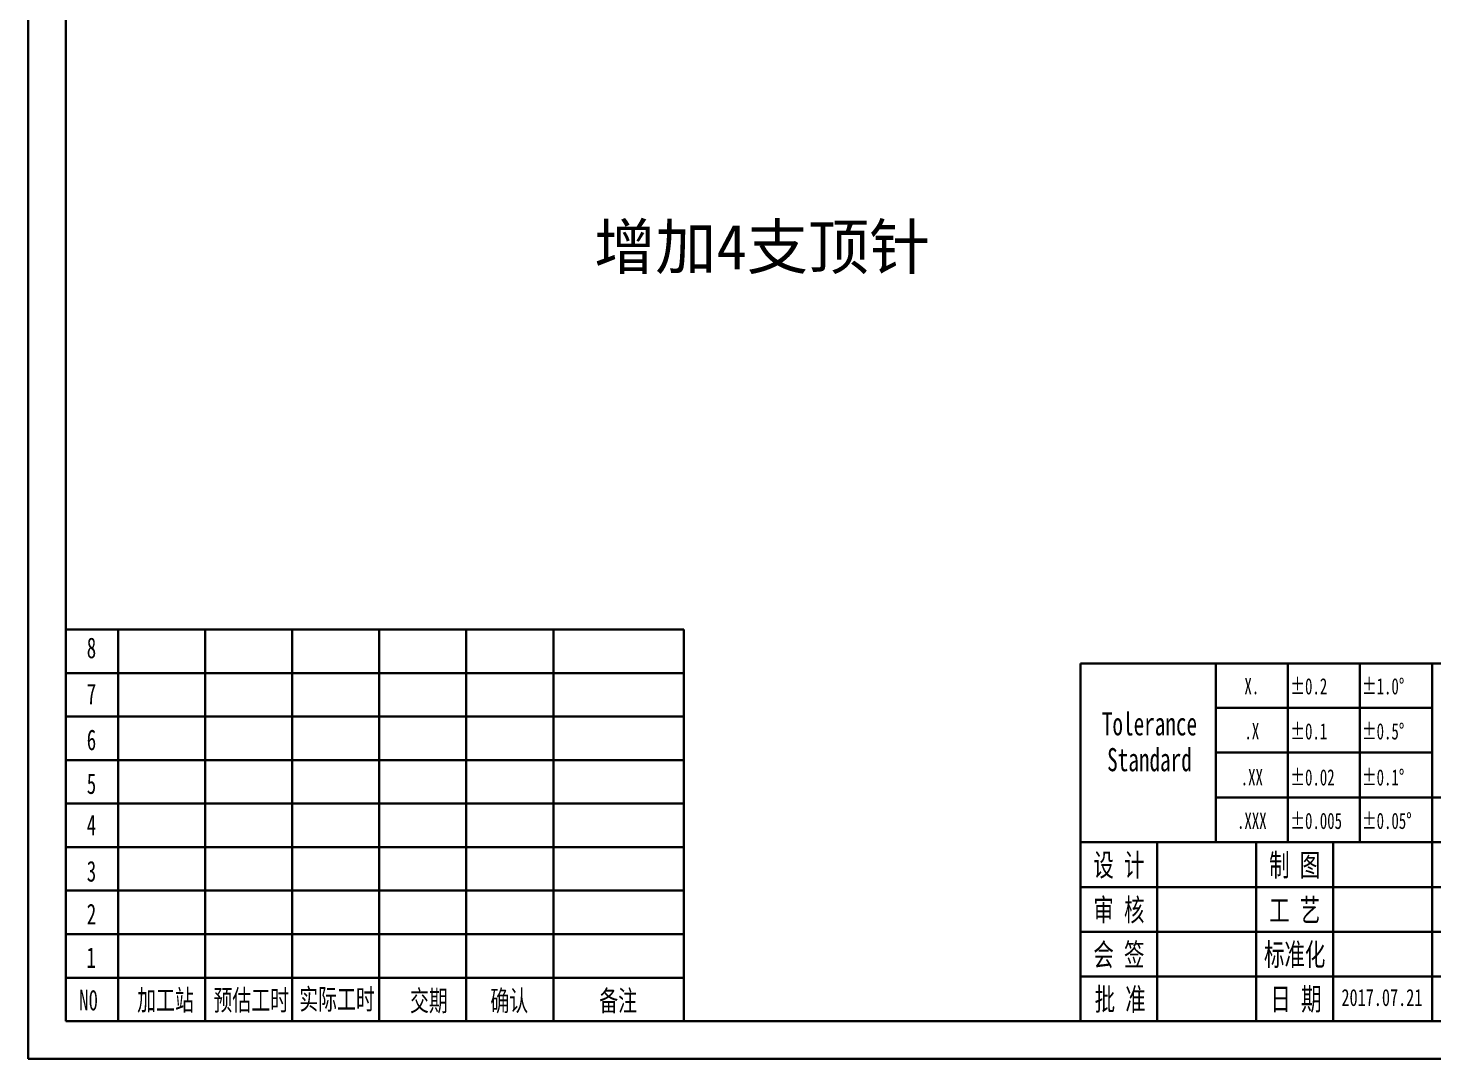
# Model space of a CAD drawing. Header units: millimetres. Extents: x -7602 to -5759, y 1469 to 2216.
# Drawn here: x -7601.7 to -7131.5, y 1469.3 to 1814.5 of the extents above; entities that cross this region are included whole.
import ezdxf
from ezdxf.enums import TextEntityAlignment as Align

# ---------------------------------------------------------------- set-up
doc = ezdxf.new("R2010")
doc.units = ezdxf.units.MM
doc.layers.add('图框', color=181, linetype='Continuous', lineweight=30)
doc.styles.add('CAD2008', font='SimSun.ttf', dxfattribs={"width": 0.7})
doc.styles.add('hz', font='NSimSun.ttf', dxfattribs={"width": 0.67})

msp = doc.modelspace()

# ---------------------------------------------------------------- linework, layer by layer
at = {"layer": '图框', "color": 7}
for p, q in [((-7601.727, 2199.948), (-7601.727, 1469.273)), ((-7589.1, 2187.321), (-7589.1, 1481.9)), ((-7382.197, 1613.036), (-7589.1, 1613.036)), ((-7589.1, 1613.036), (-7589.1, 1481.9)), ((-7571.615, 1613.036), (-7571.615, 1481.9)), ((-7542.474, 1613.036), (-7542.474, 1481.9)), ((-7513.332, 1613.036), (-7513.332, 1481.9)), ((-7484.191, 1613.036), (-7484.191, 1481.9)), ((-7455.05, 1613.036), (-7455.05, 1481.9)), ((-7425.909, 1613.036), (-7425.909, 1481.9)), ((-7382.197, 1613.036), (-7382.197, 1481.9)), ((-7249.431, 1481.9), (-7249.431, 1601.717)), ((-7249.431, 1601.717), (-6864.305, 1601.717)), ((-7382.197, 1598.465), (-7589.1, 1598.465)), ((-7382.197, 1583.894), (-7589.1, 1583.894)), ((-7382.197, 1569.324), (-7589.1, 1569.324)), ((-7382.197, 1554.753), (-7589.1, 1554.753)), ((-7382.197, 1540.183), (-7589.1, 1540.183)), ((-7382.197, 1525.612), (-7589.1, 1525.612)), ((-7382.197, 1511.041), (-7589.1, 1511.041)), ((-7382.197, 1496.471), (-7589.1, 1496.471)), ((-7589.1, 1481.9), (-6864.305, 1481.9)), ((-7589.1, 1481.9), (-7382.197, 1481.9)), ((-7601.727, 1469.273), (-6851.678, 1469.273))]:
    msp.add_line(p, q, dxfattribs=at)
at = {"layer": '图框'}
for p, q in [((-7204.171, 1601.717), (-7204.171, 1541.809)), ((-7180.032, 1601.717), (-7180.032, 1541.809)), ((-7155.893, 1601.717), (-7155.893, 1541.809)), ((-7131.754, 1586.865), (-7204.171, 1586.865)), ((-7131.754, 1571.859), (-7204.171, 1571.859)), ((-7131.754, 1556.786), (-7204.171, 1556.786)), ((-7249.431, 1541.809), (-7131.754, 1541.809))]:
    msp.add_line(p, q, dxfattribs=at)
at = {"layer": '图框', "color": 253}
for p, q in [((-7131.754, 1481.9), (-7131.754, 1601.717)), ((-7014.076, 1556.786), (-7131.754, 1556.786)), ((-7223.756, 1481.9), (-7223.756, 1541.809)), ((-7190.592, 1481.9), (-7190.592, 1541.809)), ((-7164.917, 1481.9), (-7164.917, 1541.809)), ((-6864.305, 1541.809), (-7131.754, 1541.809)), ((-7249.431, 1526.832), (-7131.754, 1526.832)), ((-6864.305, 1526.832), (-7131.754, 1526.832)), ((-7249.431, 1511.854), (-7131.754, 1511.854)), ((-6864.305, 1511.854), (-7131.754, 1511.854)), ((-7249.431, 1496.877), (-7131.754, 1496.877)), ((-7131.754, 1496.877), (-6864.305, 1496.877))]:
    msp.add_line(p, q, dxfattribs=at)

# ---------------------------------------------------------------- texts
at = {"color": 0, "linetype": 'ByBlock', "ltscale": 0.870768, "insert": (-7412.246, 1748.723), "char_height": 15, "width": 274.57912, "attachment_point": 1}
msp.add_mtext('{\\fSimSun|b0|i0|c134|p2;\\C6;增加4支顶针}', dxfattribs=at)
at = {"layer": '图框', "color": 7, "style": 'hz', "width": 0.67}
for s, height, p in [('8', 6.921, (-7580.512, 1606.859)), ('7', 6.921, (-7580.512, 1591.492)), ('6', 6.921, (-7580.512, 1576.057)), ('5', 6.921, (-7580.512, 1561.413)), ('4', 6.921, (-7580.512, 1547.605)), ('设 计', 7.4886, (-7236.594, 1534.32)), ('制 图', 7.4886, (-7177.755, 1534.32)), ('3', 6.921, (-7580.512, 1532.058)), ('审 核', 7.4886, (-7236.594, 1519.343)), ('工 艺', 7.4886, (-7177.755, 1519.343)), ('2', 6.921, (-7580.512, 1517.776)), ('1', 6.921, (-7580.64, 1503.206)), ('会 签', 7.4886, (-7236.594, 1504.366)), ('标准化', 7.4886, (-7177.755, 1504.366)), ('N0', 6.9214, (-7581.488, 1488.906)), ('加工站', 6.9214, (-7555.714, 1489.091)), ('预估工时', 6.9214, (-7527.03, 1489.091)), ('实际工时', 6.9214, (-7498.309, 1489.433)), ('交期', 6.9214, (-7467.577, 1488.906)), ('确认', 6.9214, (-7440.658, 1488.906)), ('备注', 6.9214, (-7404.217, 1488.906)), ('批 准', 7.4886, (-7236.166, 1489.389)), ('日 期', 7.4886, (-7177.327, 1489.389))]:
    msp.add_text(s, height=height, dxfattribs=at).set_placement(p, align=Align.MIDDLE)
at = {"layer": '图框', "style": 'hz', "width": 0.67}
for s, height, p in [('X.', 5.4313, (-7192.101, 1594.049)), ('Tolerance', 7.7667, (-7226.358, 1581.587)), ('.X', 5.4313, (-7192.101, 1578.967)), ('Standard', 7.7667, (-7226.358, 1569.584)), ('.XX', 5.4313, (-7192.101, 1563.549)), ('.XXX', 5.4313, (-7192.101, 1548.987))]:
    msp.add_text(s, height=height, dxfattribs=at).set_placement(p, align=Align.MIDDLE)
for s, p in [('%%P0.2', (-7179.237, 1594.049)), ('%%P1.0%%D', (-7155.272, 1594.049)), ('%%P0.1', (-7179.237, 1578.967)), ('%%P0.5%%D', (-7155.272, 1578.967)), ('%%P0.02', (-7179.237, 1563.549)), ('%%P0.1%%D', (-7155.272, 1563.549)), ('%%P0.005', (-7179.237, 1548.987)), ('%%P0.05%%D', (-7155.272, 1548.987))]:
    msp.add_text(s, height=5.4313, dxfattribs=at).set_placement(p, align=Align.MIDDLE_LEFT)
at = {"layer": '图框', "color": 4, "style": 'CAD2008', "width": 0.7}
msp.add_attdef('2017.07.21', text='2014.01.01', height=5.69, dxfattribs=at).set_placement((-7148.552, 1486.994), align=Align.CENTER)

doc.saveas('drawing.dxf')
